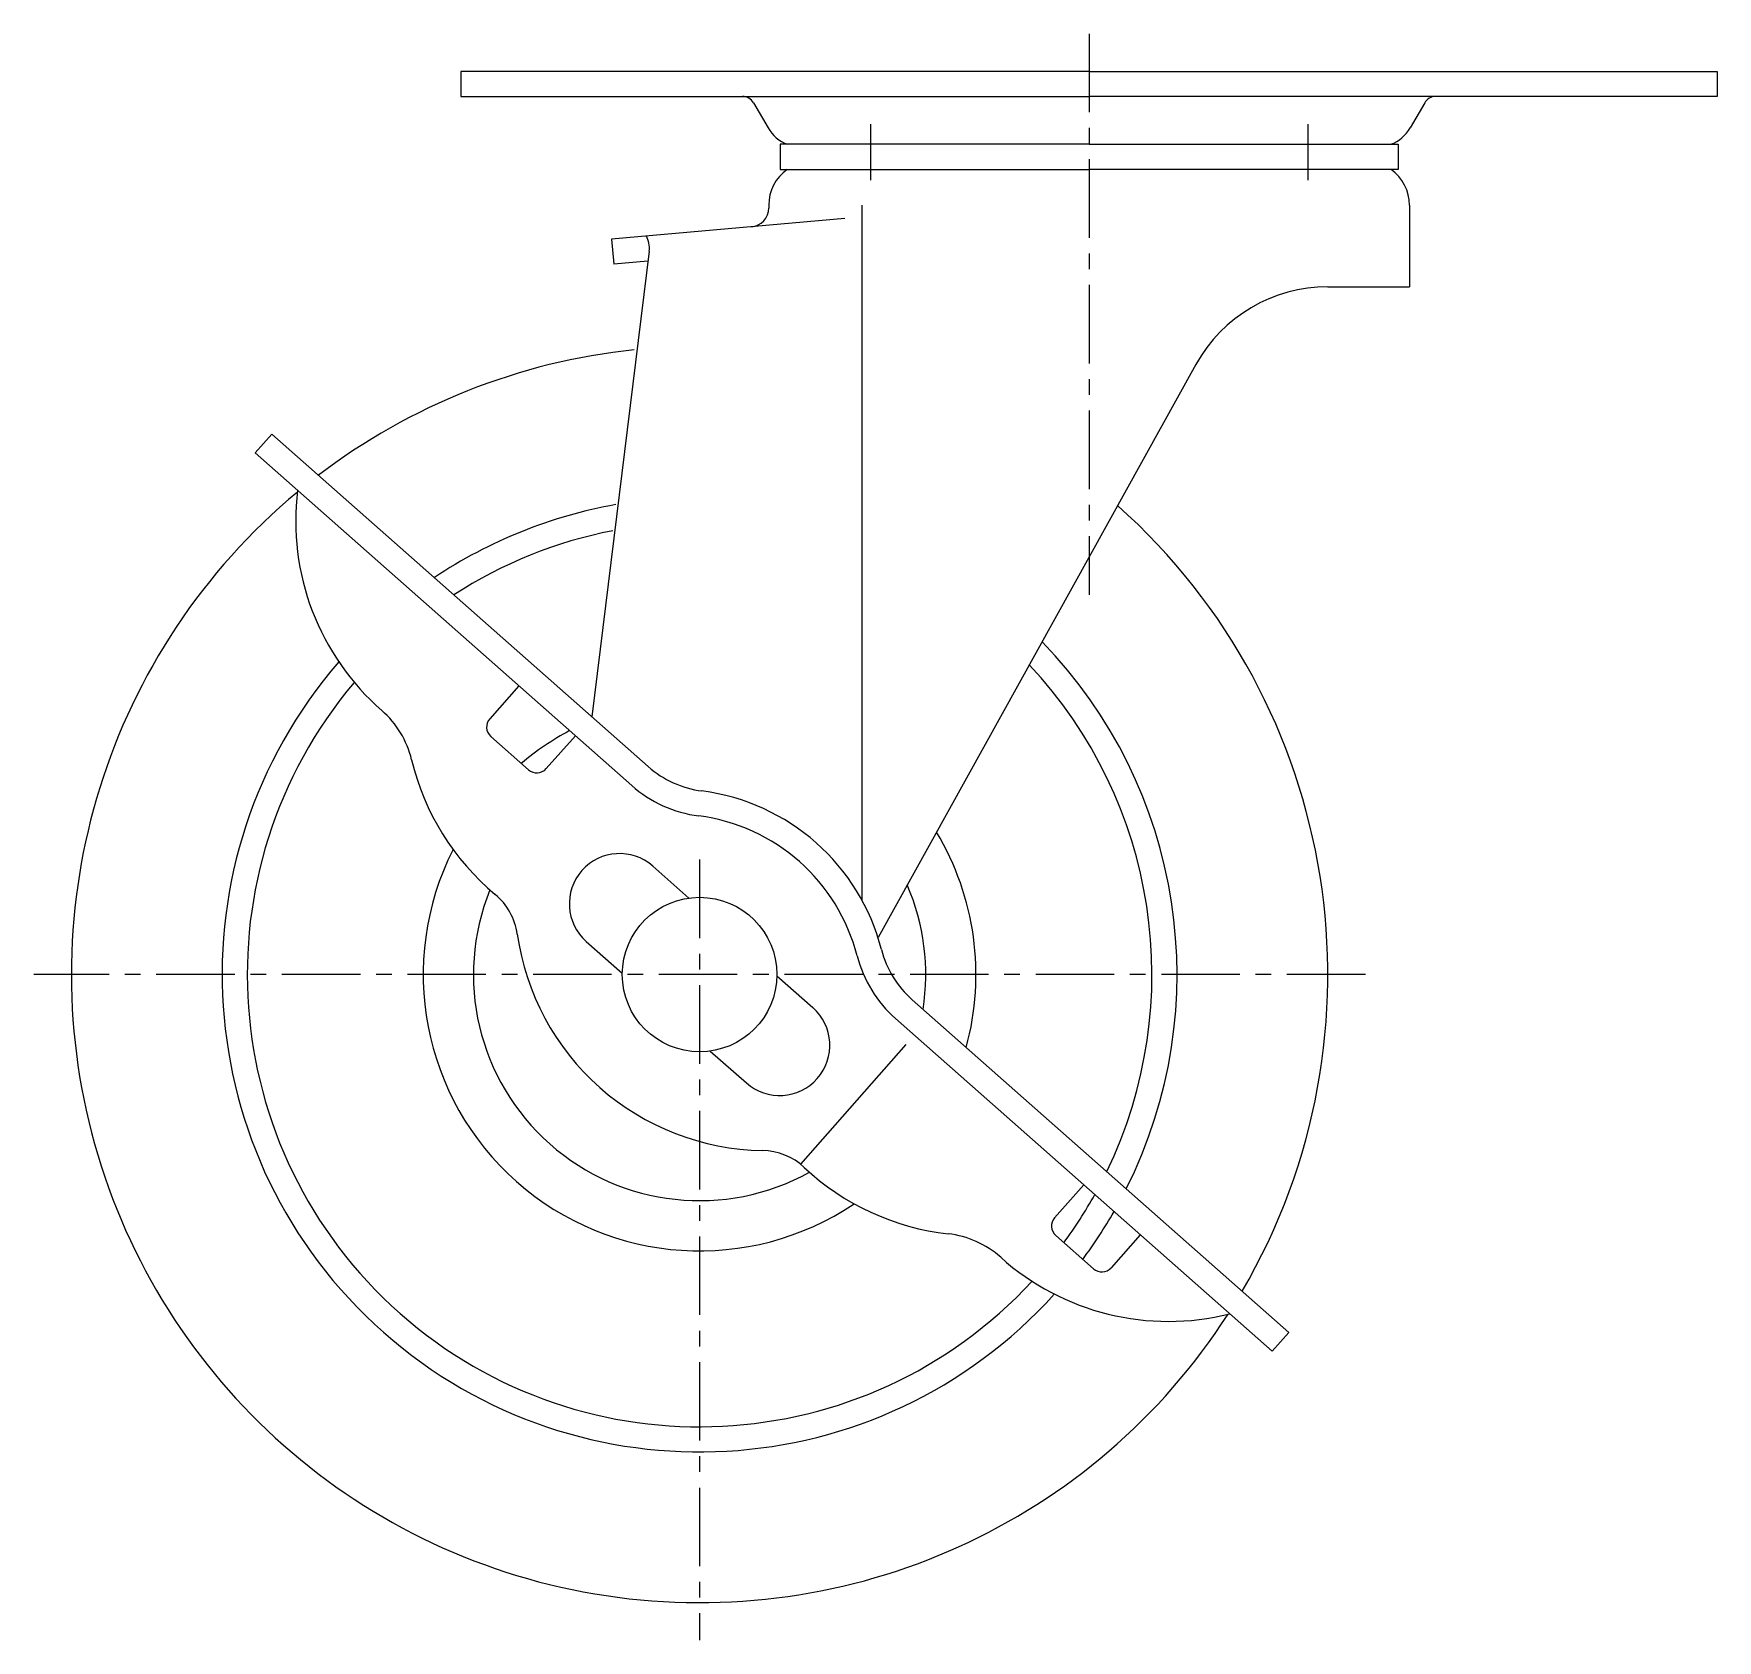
# Model space of a CAD drawing. Extents: x -24 to 231, y -5 to 268.
# Drawn here: x 96.2 to 230.2, y 34.1 to 162 of the extents above; entities that cross this region are included whole.
import ezdxf

# ---------------------------------------------------------------- set-up
doc = ezdxf.new("R2010")
doc.units = 0
doc.header["$LTSCALE"] = 5
doc.linetypes.add('CENTER', pattern=[2, 1.25, -0.25, 0.25, -0.25])
doc.layers.get('0').update_dxf_attribs({"linetype": 'CONTINUOUS'})
doc.layers.add('CENTER', color=1, linetype='CENTER')

msp = doc.modelspace()

# ---------------------------------------------------------------- linework, layer by layer
at = {"color": 7, "linetype": 'CONTINUOUS'}
for p, q in [((130.187446, 159.000815), (130.187446, 157.000815)), ((180.187446, 159.000815), (130.187446, 159.000815)), ((180.187446, 159.000815), (230.187446, 159.000815)), ((230.187446, 159.000815), (230.187446, 157.000815)), ((130.187446, 157.000815), (180.187446, 157.000815)), ((230.187446, 157.000815), (180.187446, 157.000815)), ((153.477941, 156.500815), (154.632642, 154.500815)), ((206.89695, 156.500815), (205.74225, 154.500815)), ((180.187446, 153.194565), (155.592571, 153.194565)), ((155.592571, 153.194565), (155.592571, 151.194565)), ((180.187446, 153.194565), (204.782321, 153.194565)), ((204.782321, 153.194565), (204.782321, 151.194565)), ((155.592571, 151.194565), (180.187446, 151.194565)), ((204.782321, 151.194565), (180.187446, 151.194565)), ((154.687446, 148.344565), (154.687446, 148.119062)), ((162.125054, 92.997187), (162.125054, 148.344565)), ((205.687446, 148.344565), (205.687446, 141.844565)), ((160.745224, 147.274552), (142.187446, 145.650957)), ((142.187446, 145.650957), (142.361757, 143.658568)), ((145.176484, 144.698506), (140.62341, 107.616691)), ((145.077974, 143.896206), (142.361757, 143.658568)), ((199.175758, 141.844565), (205.687446, 141.844565)), ((188.680322, 135.662281), (163.391434, 90.03992)), ((115.145373, 130.130456), (113.821034, 128.631748)), ((145.105894, 103.655726), (115.145373, 130.130456)), ((143.781555, 102.157018), (113.821034, 128.631748)), ((134.802947, 110.091), (132.485353, 107.468261)), ((132.572538, 106.056737), (135.569954, 103.408059)), ((139.299071, 106.117983), (136.981477, 103.495244)), ((145.466615, 95.730423), (148.33555, 93.195277)), ((140.169258, 89.735591), (143.038193, 87.200445)), ((155.336698, 87.008685), (158.205633, 84.47354)), ((166.115087, 85.090872), (196.075608, 58.616143)), ((164.790748, 83.592164), (194.751269, 57.117435)), ((150.039342, 81.013853), (152.908277, 78.478708)), ((165.613646, 81.530524), (157.206821, 72.016816)), ((179.764188, 70.360826), (177.446595, 67.738087)), ((177.533779, 66.326563), (180.531196, 63.677885)), ((184.260313, 66.387809), (181.942719, 63.765069)), ((194.751269, 57.117435), (196.075608, 58.616143))]:
    msp.add_line(p, q, dxfattribs=at)
msp.add_circle((149.187446, 87.104565), 6.15, dxfattribs=at)
for centre, radius, start, end in [((152.611916, 156.000815), 1, 30, 90), ((207.762976, 156.000815), 1, 90, 150), ((157.230718, 156.000815), 3, 210, 249.295565), ((203.144174, 156.000815), 3, 290.704435, 330), ((158.187446, 148.344565), 3.5, 125.483204, 180), ((202.187446, 148.344565), 3.5, 0, 54.516796), ((153.187446, 148.119062), 1.5, 275, 0), ((143.191392, 144.942245), 2, 353, 28.375631), ((199.175758, 129.844565), 12, 90, 151), ((149.187446, 87.104565), 50, 95.982014, 127.348141), ((149.187446, 87.104565), 50, 129.810565, 327.258341), ((137.039985, 123.193888), 20, 172.936744, 228.925526), ((149.187446, 87.104565), 38, 100.09943, 123.745274), ((149.187446, 87.104565), 50, 329.720765, 48.290967), ((149.187446, 87.104565), 36, 101.064572, 122.903242), ((149.187446, 87.104565), 38, 333.323632, 44.173551), ((149.187446, 87.104565), 38, 139.085361, 317.983545), ((149.187446, 87.104565), 36, 334.165664, 43.208409), ((149.187446, 87.104565), 36, 139.767973, 317.300932), ((118.9714, 102.462843), 7.5, 13.43533, 48.925526), ((133.234707, 106.806091), 1, 138.534453, 228.534453), ((149.187446, 87.104565), 22, 118.047138, 130.170851), ((145.718801, 108.852404), 20, 193.43533, 230.22871), ((136.232123, 104.157413), 1, 228.534453, 318.534453), ((150.403251, 109.650559), 8, 228.534453, 262.640618), ((150.403251, 109.650559), 10, 228.534453, 262.640618), ((147.200937, 84.856503), 17, 14.428287, 82.640618), ((147.200937, 84.856503), 15, 14.428287, 82.640618), ((149.187446, 87.104565), 22, 344.696352, 31), ((149.187446, 87.104565), 22, 153.103175, 303.965731), ((142.817937, 92.733007), 4, 48.534453, 228.534453), ((149.187446, 87.104565), 18, 158.0056, 299.063305), ((149.187446, 87.104565), 18, 351.142486, 23.330113), ((129.725685, 89.6373), 5, 7.960126, 50.22871), ((154.484802, 93.099398), 20, 187.960126, 228.534453), ((171.412444, 91.085705), 10, 194.428287, 228.534453), ((171.412444, 91.085705), 8, 194.428287, 228.534453), ((155.556955, 81.476124), 4, 228.534453, 48.534453), ((154.484802, 93.099398), 20, 228.534453, 269.10878), ((154.09595, 68.102422), 5, 46.840195, 89.10878), ((171.196838, 86.338639), 20, 226.840195, 263.633575), ((149.187446, 87.104565), 36, 323.634142, 330.884802), ((178.195949, 67.075917), 1, 138.534453, 228.534453), ((149.187446, 87.104565), 38, 323.365081, 330.225342), ((168.147458, 59.00823), 7.5, 48.14338, 83.633575), ((186.497351, 79.490696), 20, 228.14338, 284.132162), ((181.193365, 64.427239), 1, 228.534453, 318.534453)]:
    msp.add_arc(centre, radius, start, end, dxfattribs=at)
at = {"layer": 'CENTER', "color": 1, "linetype": 'CENTER'}
for p, q in [((180.187446, 162.000815), (180.187446, 117.340727)), ((162.787446, 154.800815), (162.787446, 150.344565)), ((197.587446, 154.800815), (197.587446, 150.344565)), ((149.187446, 96.254565), (149.187446, 34.104565)), ((202.187446, 87.104565), (96.187446, 87.104565))]:
    msp.add_line(p, q, dxfattribs=at)

doc.saveas('drawing.dxf')
